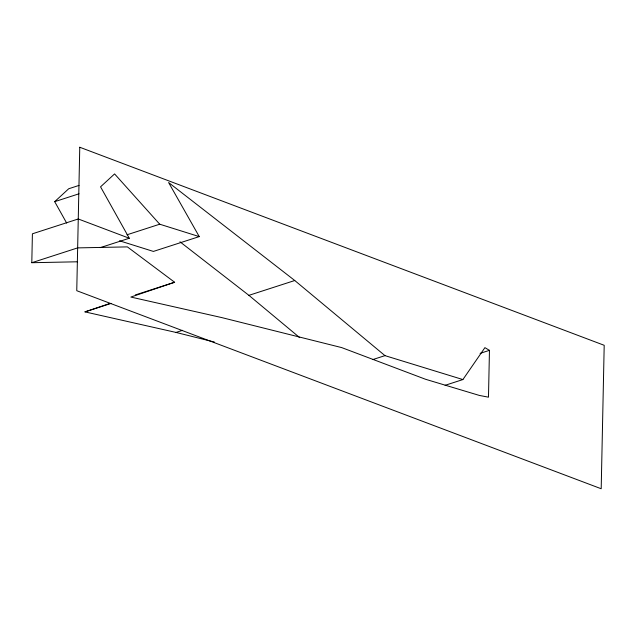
<?xml version="1.0" encoding="UTF-8"?>
<svg xmlns="http://www.w3.org/2000/svg" width="636" height="636" viewBox="0 0 636 636"><rect width="100%" height="100%" fill="white"/><g stroke="black" fill="none" stroke-linecap="round" stroke-linejoin="round"><path stroke-width="0.95" d="M31.8 262.716L32.404 233.802L78.26 218.975L129.299 238.254L100.552 186.833L114.583 173.922L159.731 224.206L199.251 236.608L168.612 182.54L294.762 280.516L384.971 355.635L462.897 379.565L484.91 347.646L489.458 350.341L488.48 397.174L479.401 395.441L425.635 379.302L341.683 347.598L221.892 317.618L130.825 297.052L174.63 282.249L127.367 246.887L77.656 247.889L31.8 262.716L77.608 261.786M66.677 223.085L54.696 201.66L68.72 188.749L79.015 185.418M214.372 342.033L176.037 332.437L84.97 311.879L110.131 303.372M54.696 201.66L79.023 193.797M126.977 234.795L159.731 224.206M100.289 247.627L129.299 238.254M199.251 236.608L153.387 251.427L119.52 240.798M135.325 294.953L174.63 282.249M84.97 311.879L111.173 303.404M179.956 241.791L248.907 295.343L294.762 280.516M176.037 332.437L182.588 330.322M372.807 359.563L384.971 355.635M480.101 353.37L489.458 350.341M445.113 385.313L462.897 379.565M248.907 295.343L299.691 337.637M79.762 147.25L76.757 290.7L601.195 488.75L604.2 345.3L79.762 147.25"/></g></svg>
